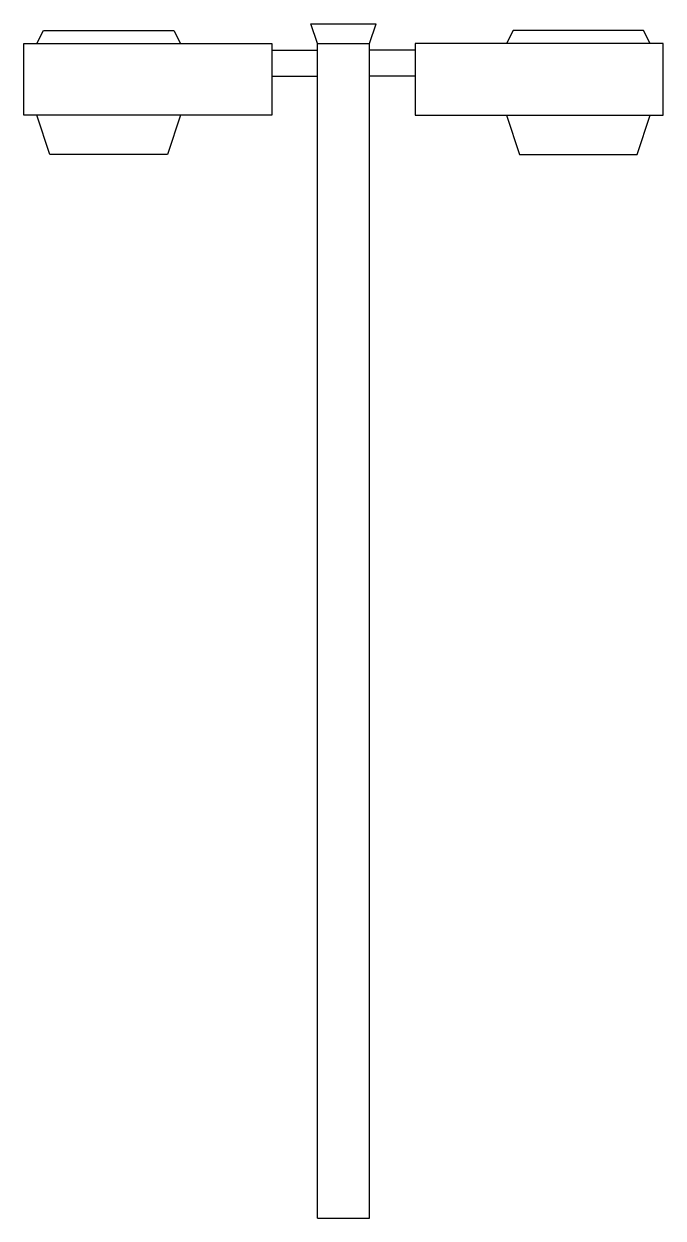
# Model space of a CAD drawing. Header units: millimetres. Extents: x -2868.84 to -2867.86, y 3735.06 to 3736.89.
import ezdxf

# ---------------------------------------------------------------- set-up
doc = ezdxf.new("R2010")
doc.units = ezdxf.units.MM
doc.header["$LTSCALE"] = 10
doc.layers.add('Ele_postes_luz', color=2, linetype='Continuous')

msp = doc.modelspace()

# ---------------------------------------------------------------- linework, layer by layer
at = {"layer": 'Ele_postes_luz', "color": 1}
for p, q in [((-2868.8243, 3736.862), (-2868.8143, 3736.882)), ((-2868.8143, 3736.882), (-2868.6143, 3736.882)), ((-2868.6143, 3736.882), (-2868.6043, 3736.862)), ((-2868.0943, 3736.882), (-2868.1043, 3736.862)), ((-2867.8943, 3736.882), (-2868.0943, 3736.882)), ((-2867.8843, 3736.862), (-2867.8943, 3736.882)), ((-2868.8043, 3736.692), (-2868.8243, 3736.752)), ((-2868.6043, 3736.752), (-2868.6243, 3736.692)), ((-2868.1043, 3736.752), (-2868.0843, 3736.692)), ((-2867.9043, 3736.692), (-2867.8843, 3736.752)), ((-2868.6243, 3736.692), (-2868.8043, 3736.692)), ((-2868.0843, 3736.692), (-2867.9043, 3736.692))]:
    msp.add_line(p, q, dxfattribs=at)
at = {"layer": 'Ele_postes_luz'}
for p, q in [((-2868.3943, 3736.862), (-2868.4043, 3736.892)), ((-2868.4043, 3736.892), (-2868.3043, 3736.892)), ((-2868.3143, 3736.862), (-2868.3043, 3736.892)), ((-2868.8443, 3736.752), (-2868.8443, 3736.862)), ((-2868.8443, 3736.862), (-2868.4643, 3736.862)), ((-2868.4643, 3736.862), (-2868.4643, 3736.752)), ((-2868.3943, 3736.862), (-2868.3143, 3736.862)), ((-2868.3943, 3735.062), (-2868.3943, 3736.862)), ((-2868.3143, 3735.062), (-2868.3143, 3736.862)), ((-2867.8643, 3736.862), (-2868.2443, 3736.862)), ((-2868.2443, 3736.862), (-2868.2443, 3736.752)), ((-2867.8643, 3736.752), (-2867.8643, 3736.862)), ((-2868.4643, 3736.852), (-2868.3943, 3736.852)), ((-2868.2443, 3736.852), (-2868.3143, 3736.852)), ((-2868.4643, 3736.812), (-2868.3943, 3736.812)), ((-2868.2443, 3736.812), (-2868.3143, 3736.812)), ((-2868.4643, 3736.752), (-2868.8443, 3736.752)), ((-2868.2443, 3736.752), (-2867.8643, 3736.752)), ((-2868.3943, 3735.062), (-2868.3143, 3735.062))]:
    msp.add_line(p, q, dxfattribs=at)

doc.saveas('drawing.dxf')
